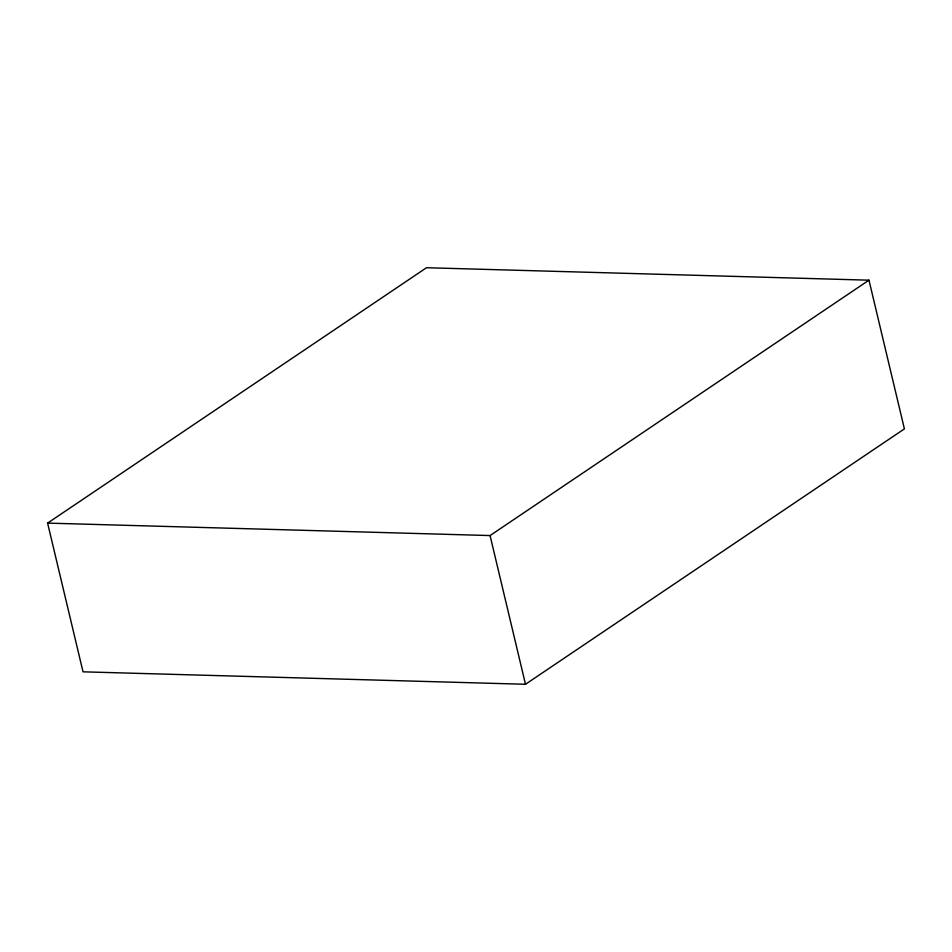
<?xml version="1.0" encoding="UTF-8"?>
<svg xmlns="http://www.w3.org/2000/svg" width="952" height="952" viewBox="0 0 952 952"><rect width="100%" height="100%" fill="white"/><g stroke="black" fill="none" stroke-linecap="round" stroke-linejoin="round"><path stroke-width="1.43" d="M47.6 523.112L426.508 267.726L868.974 280.174L904.4 428.888L525.492 684.274L83.026 671.826L47.6 523.112L490.066 535.559L868.974 280.174M490.066 535.559L525.492 684.274"/></g></svg>
